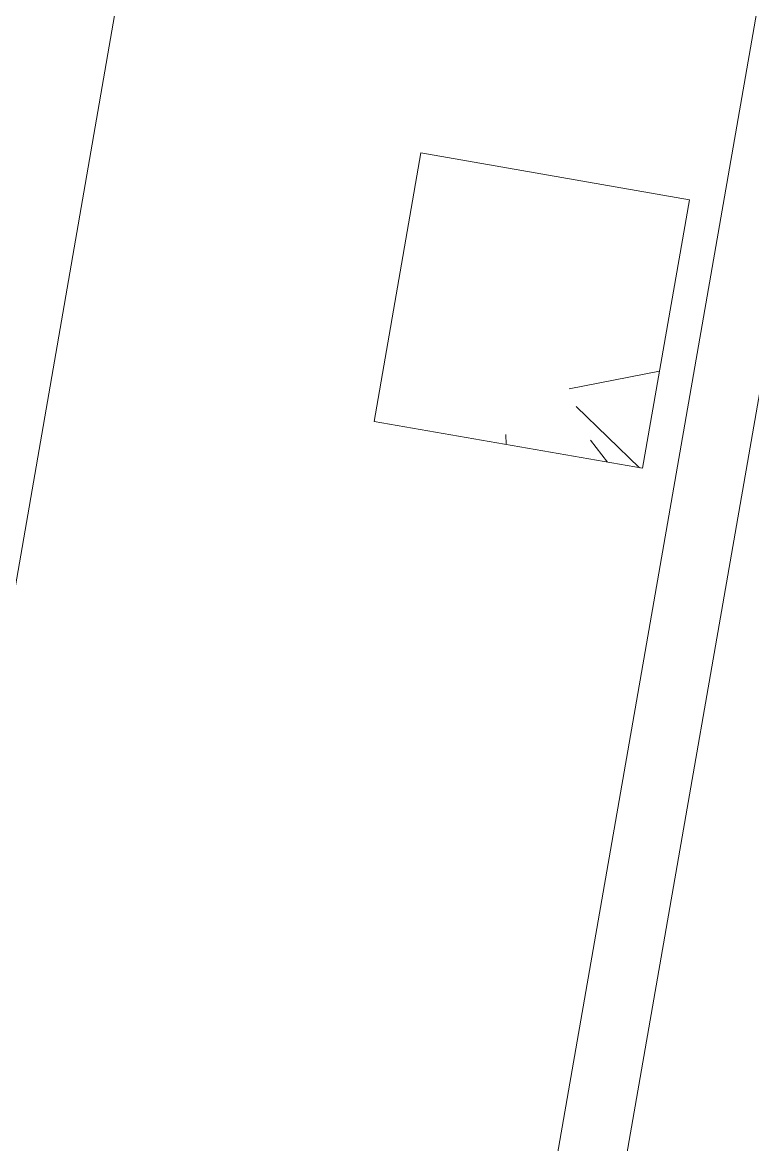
# Model space of a CAD drawing. Extents: x 274235 to 276654, y 142848 to 144425.
# Drawn here: x 275954.372 to 275956.515, y 143081.249 to 143084.542 of the extents above; entities that cross this region are included whole.
import ezdxf

# ---------------------------------------------------------------- set-up
doc = ezdxf.new("R2010")
doc.units = 0
doc.header["$LTSCALE"] = 1.5
doc.layers.get('0').update_dxf_attribs({"linetype": 'CONTINUOUS', "lineweight": 0})
for name, color, linetype, lineweight in [('_ACM-A-DETL', 7, 'CONTINUOUS', 5), ('_ACM-A-SITE-PAKG', 1, 'CONTINUOUS', 5), ('_ACM-A-WALL-FULL', 6, 'CONTINUOUS', 13), ('_ACM-S-STRU-CLOS', 5, 'CONTINUOUS', 5)]:
    doc.layers.add(name, color=color, linetype=linetype, lineweight=lineweight)

# ---------------------------------------------------------------- blocks, each defined once
blk = doc.blocks.new('M_Concrete-Rectangular-Column - 800 x 800mm-V837-B1_Working')
at = {"layer": '_ACM-S-STRU-CLOS'}
h = blk.add_hatch(dxfattribs=at)
h.set_pattern_fill('FP_526', color=256, style=0, pattern_type=2)
h.set_pattern_definition([(49.99999999999999, (-714604.1240000001, -629604.566), (3643.681986006824, -318.7812880006761), [381, -4191]), (355, (-714604.1240000001, -629604.566), (-704.8562580461121, 3821.135846227694), [304.8, -3352.8]), (100.451, (-714300.484, -629631.131), (2938.852362929117, 3502.332152374178), [323.8, -3561.801]), (46.184, (-714604.1240000001, -628588.566), (5421.581919880712, -840.8554984886337), [571.5, -6286.5]), (96.636, (-714152.3259999999, -628658.636), (4748.051319755933, 4948.551449789822), [485.7, -5342.701999999999]), (351.184, (-714604.1240000001, -628588.566), (4748.100788072627, 4948.506072045693), [457.2, -5029.2]), (21, (-714096.1240000001, -628842.566), (3032.287836333134, -2045.304476687058), [381, -4191]), (326, (-714096.1240000001, -628842.566), (1236.042244531653, 3683.761809559103), [304.8, -3352.8]), (71.45100000000001, (-713843.434, -629013.0079999999), (4268.342513760047, 1638.424823382678), [323.8, -3561.801]), (37.50000000000001, (-714604.1240000001, -629604.566), (61.77206501183639, 1691.100777463062), [167.64, -3144.52, 167.64, -6601.46]), (37.50000000000001, (-714604.1240000001, -629604.566), (61.77206501183639, 1691.100777463062), [-3479.8, -3235.96, 167.64, -3197.86]), (7.499999999999999, (-714604.1240000001, -629604.566), (1336.393250206115, 2003.61149636239), [167.64, -1772.92, 167.64, -4351.02]), (7.499999999999999, (-714604.1240000001, -629604.566), (1336.393250206115, 2003.61149636239), [-2108.2, -3068.32, 167.64, -1115.06]), (327.5, (-715736.964, -629604.566), (2711.817807077548, -114.578640950727), [167.64, -1102.36, -9220.2]), (327.5, (-715736.964, -629604.566), (2711.817807077548, -114.578640950727), [-1270, 167.64, -3794.76, -5257.8]), (327.5, (-715736.964, -629604.566), (2711.817807077548, -114.578640950727), [-5232.4, 167.64, -5090.16]), (317.5, (-716244.964, -629604.566), (2962.585592803855, 508.5334453662156), [167.64, -1483.36, 167.64, -6197.6]), (317.5, (-716244.964, -629604.566), (2962.585592803855, 508.5334453662156), [-1818.64, -2463.8, 167.64, -3566.16])])
h.paths.add_polyline_path([(-399.9999999992507, -399.9999999994586), (400.0000000007407, -399.9999999994239), (400.0000000007407, 400.0000000005675), (-399.9999999992507, 400.0000000005328)])
at = {"layer": '_ACM-A-DETL', "color": 250}
for p, q in [((400.0000000000002, 400.0000000000002), (-399.9999999999999, 400.0000000000002)), ((-399.9999999999999, 400.0000000000002), (-399.9999999999999, -399.9999999999999)), ((400.0000000000002, -399.9999999999999), (400.0000000000002, 400.0000000000002)), ((-399.9999999999999, -399.9999999999999), (400.0000000000002, -399.9999999999999))]:
    blk.add_line(p, q, dxfattribs=at)
blk = doc.blocks.new('acm_Parking_Truck - Midium Truck 中型货车-V407-B1_Working')
at = {"layer": '_ACM-A-SITE-PAKG'}
blk.add_line((-1244.910389578246, 8999.999999999995), (-1244.910389578246, 2287.164714585776), dxfattribs=at)
blk = doc.blocks.new('BASEMENT20250512')
at = {"layer": '_ACM-A-WALL-FULL', "lineweight": 9}
for p, q in [((715104.1244488052, 638404.5656973703), (715104.1244488052, 621604.5657569241)), ((715304.1244488052, 617683.0460779284), (715304.1244488052, 638404.5656973703))]:
    blk.add_line(p, q, dxfattribs=at)
at = {"layer": '_ACM-A-SITE-PAKG', "rotation": 180}
blk.add_blockref('acm_Parking_Truck - Midium Truck 中型货车-V407-B1_Working', (712004.1245232498, 633604.5656675926), dxfattribs=at)
at = {"layer": '_ACM-S-STRU-CLOS'}
blk.add_blockref('M_Concrete-Rectangular-Column - 800 x 800mm-V837-B1_Working', (714604.124463694, 629604.5657271472), dxfattribs=at)

msp = doc.modelspace()

# ---------------------------------------------------------------- block references
at = {"xscale": 0.0009999999999999994, "yscale": 0.001, "zscale": 0.001, "rotation": 350.1075696352769}
msp.add_blockref('BASEMENT20250512', (275143.7222229671, 142586.2208173259), dxfattribs=at)

doc.saveas('drawing.dxf')
